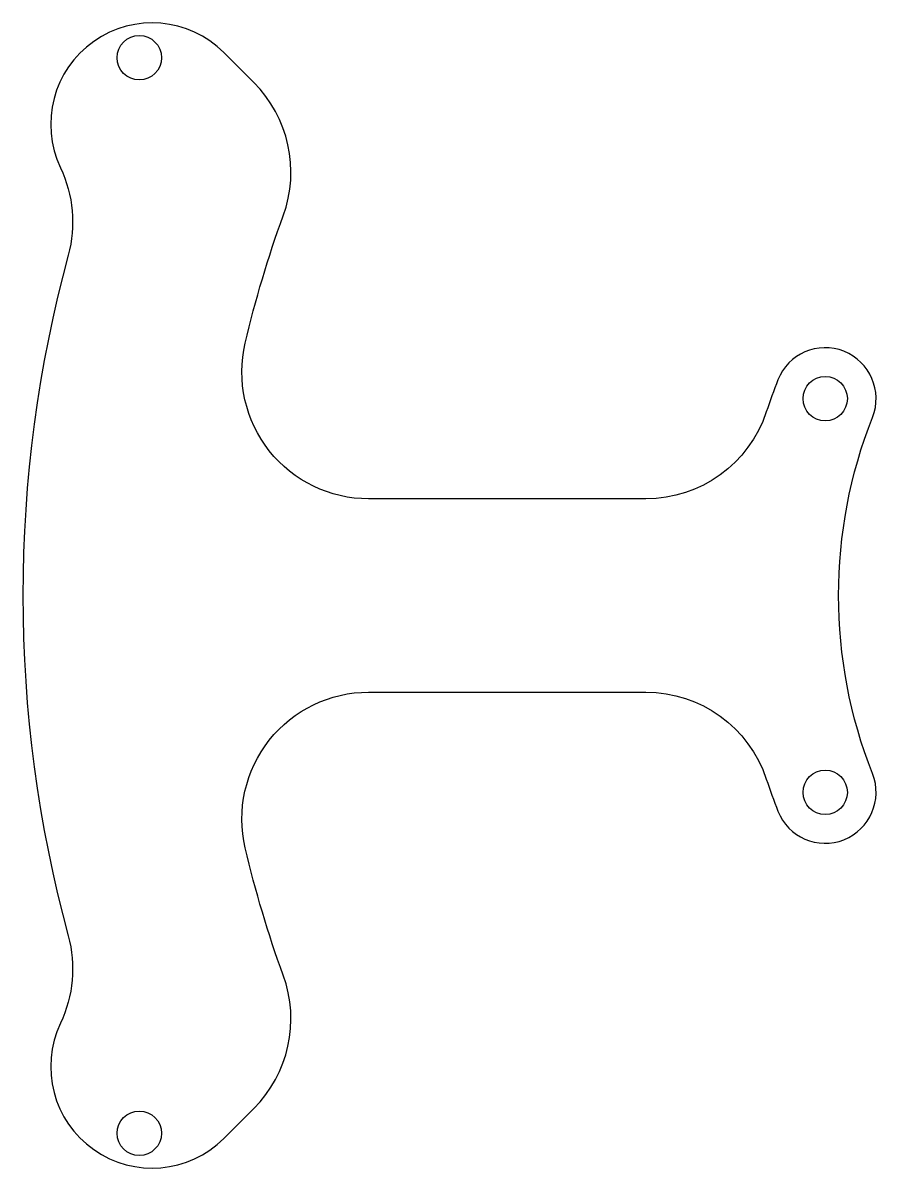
# Model space of a CAD drawing. Header units: millimetres. Extents: x -102.5 to -35.2, y -45.2 to 45.2.
import ezdxf

# ---------------------------------------------------------------- set-up
doc = ezdxf.new("R2010")
doc.units = ezdxf.units.MM
doc.layers.get('0').update_dxf_attribs({"linetype": 'CONTINUOUS'})

msp = doc.modelspace()

# ---------------------------------------------------------------- linework, layer by layer
msp.add_lwpolyline([(-42.942, 16.998, 0.014483), (-43.854, 14.484, -0.323583), (-53.349, 7.62), (-75.224, 7.62, -0.483327), (-84.96, 19.901, -0.030049), (-81.962, 29.941, 0.291793), (-84.284, 40.444), (-86.648, 42.807, 0.841443), (-99.536, 33.729, -0.178542), (-98.925, 26.835, 0.133228), (-98.925, -26.835, -0.178542), (-99.536, -33.729, 0.841443), (-86.648, -42.807), (-84.284, -40.444, 0.291793), (-81.962, -29.941, -0.030049), (-84.96, -19.901, -0.483327), (-75.224, -7.62), (-53.349, -7.62, -0.323583), (-43.854, -14.484, 0.014483), (-42.942, -16.998, 1), (-35.476, -14.043, -0.190725), (-35.476, 14.043, 1)], format="xyb", close=True)
for centre in [(-93.317, 42.405), (-39.209, 15.521), (-39.209, -15.521), (-93.317, -42.405)]:
    msp.add_circle(centre, 1.75)

doc.saveas('drawing.dxf')
